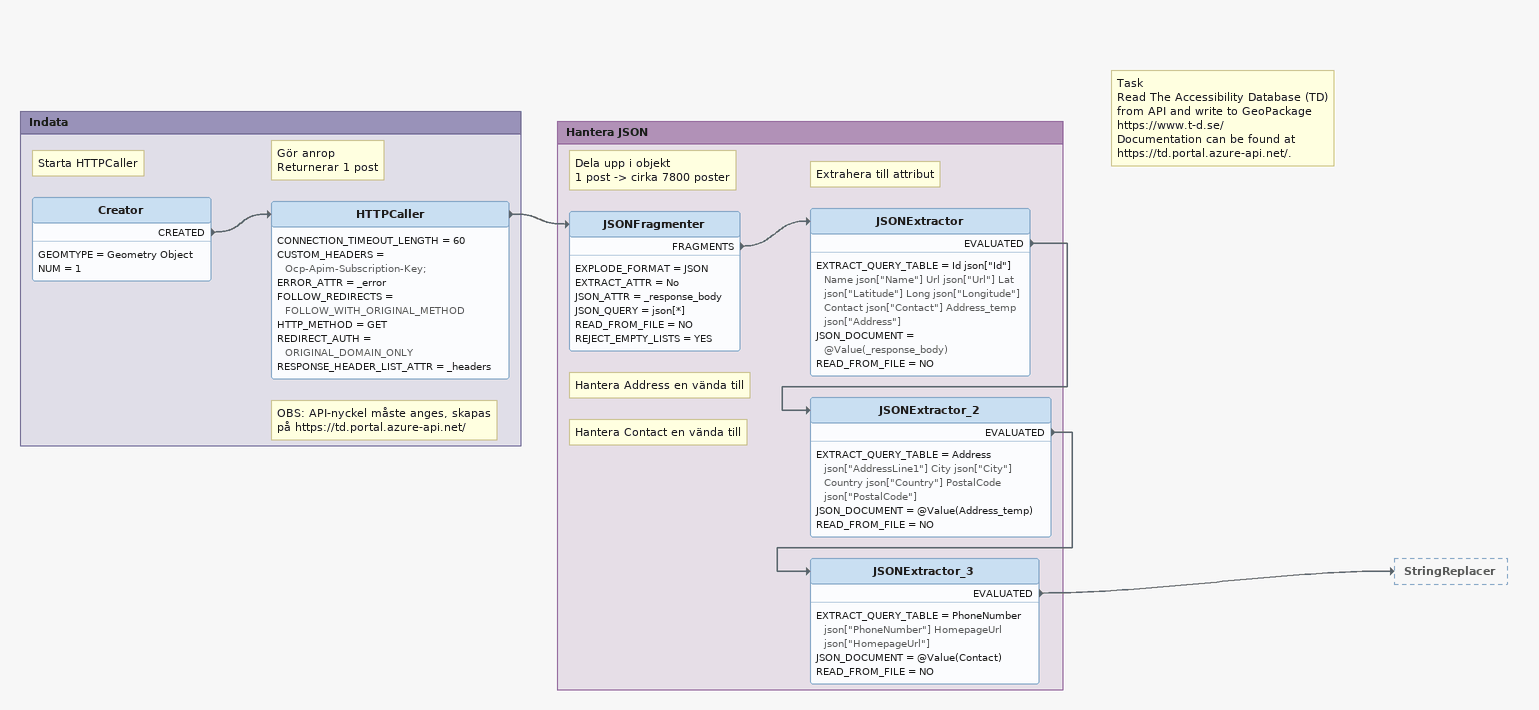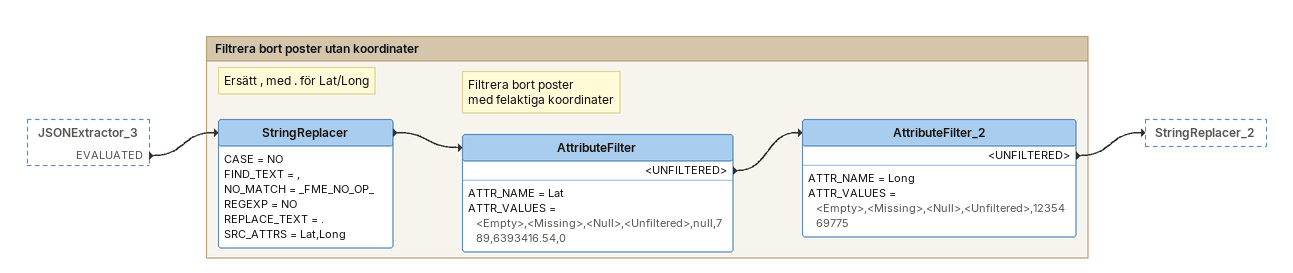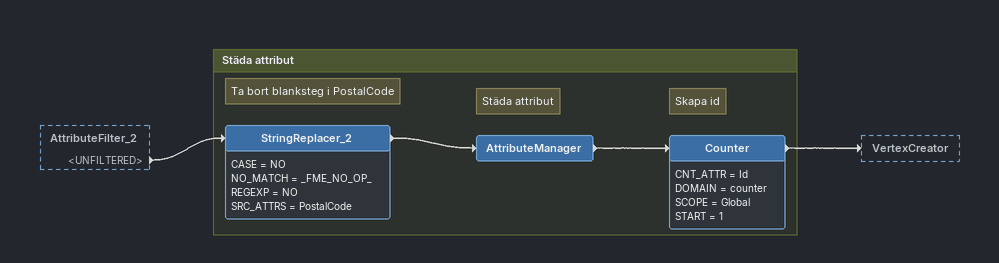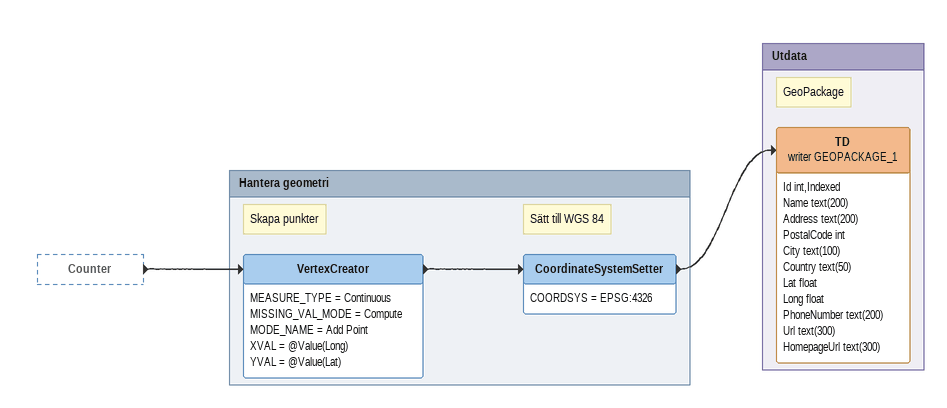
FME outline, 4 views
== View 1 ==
Note: Task / Read The Accessibility Database (TD) from API and write to GeoPackage / https://www.t-d.se/ / Documentation can be found at https://td.portal.azure-api.net/.

Bookmark: Indata
Note: Starta HTTPCaller
Creator
    GEOMTYPE = Geometry Object
    NUM = 1
    CREATED -> HTTPCaller
Note: Gör anrop / Returnerar 1 post
Note: OBS: API-nyckel måste anges, skapas på https://td.portal.azure-api.net/
HTTPCaller
    CONNECTION_TIMEOUT_LENGTH = 60
    CUSTOM_HEADERS = Ocp-Apim-Subscription-Key;
    ERROR_ATTR = _error
    FOLLOW_REDIRECTS = FOLLOW_WITH_ORIGINAL_METHOD
    HTTP_METHOD = GET
    REDIRECT_AUTH = ORIGINAL_DOMAIN_ONLY
    RESPONSE_HEADER_LIST_ATTR = _headers
    -> JSONFragmenter

Bookmark: Hantera JSON
Note: Dela upp i objekt / 1 post -> cirka 7800 poster
JSONFragmenter
    EXPLODE_FORMAT = JSON
    EXTRACT_ATTR = No
    JSON_ATTR = _response_body
    JSON_QUERY = json[*]
    READ_FROM_FILE = NO
    REJECT_EMPTY_LISTS = YES
    FRAGMENTS -> JSONExtractor
Note: Extrahera till attribut
JSONExtractor
    EXTRACT_QUERY_TABLE = Id json["Id"] Name json["Name"] Url json["Url"] Lat json["Latitude"] Long json["Longitude"] Contact json["Contact"] Address_temp json["Address"]
    JSON_DOCUMENT = @Value(_response_body)
    READ_FROM_FILE = NO
    EVALUATED -> JSONExtractor_2
Note: Hantera Address en vända till
JSONExtractor_2
    EXTRACT_QUERY_TABLE = Address json["AddressLine1"] City json["City"] Country json["Country"] PostalCode json["PostalCode"]
    JSON_DOCUMENT = @Value(Address_temp)
    READ_FROM_FILE = NO
    EVALUATED -> JSONExtractor_3
Note: Hantera Contact en vända till
JSONExtractor_3
    EXTRACT_QUERY_TABLE = PhoneNumber json["PhoneNumber"] HomepageUrl json["HomepageUrl"]
    JSON_DOCUMENT = @Value(Contact)
    READ_FROM_FILE = NO
    EVALUATED -> StringReplacer

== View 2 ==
JSONExtractor_3 [outside]
    EVALUATED -> StringReplacer

Bookmark: Filtrera bort poster utan koordinater
Note: Ersätt , med . för Lat/Long
StringReplacer
    CASE = NO
    FIND_TEXT = ,
    NO_MATCH = _FME_NO_OP_
    REGEXP = NO
    REPLACE_TEXT = .
    SRC_ATTRS = Lat,Long
    -> AttributeFilter
Note: Filtrera bort poster / med felaktiga koordinater
AttributeFilter
    ATTR_NAME = Lat
    ATTR_VALUES = <Empty>,<Missing>,<Null>,<Unfiltered>,null,789,6393416.54,0
    <UNFILTERED> -> AttributeFilter_2
AttributeFilter_2
    ATTR_NAME = Long
    ATTR_VALUES = <Empty>,<Missing>,<Null>,<Unfiltered>,1235469775
    <UNFILTERED> -> StringReplacer_2

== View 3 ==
AttributeFilter_2 [outside]
    <UNFILTERED> -> StringReplacer_2

Bookmark: Städa attribut
Note: Ta bort blanksteg i PostalCode
StringReplacer_2
    CASE = NO
    NO_MATCH = _FME_NO_OP_
    REGEXP = NO
    SRC_ATTRS = PostalCode
    -> AttributeManager
Note: Städa attribut
AttributeManager
    -> Counter
Note: Skapa id
Counter
    CNT_ATTR = Id
    DOMAIN = counter
    SCOPE = Global
    START = 1
    -> VertexCreator

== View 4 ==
Counter [outside]
    -> VertexCreator

Bookmark: Hantera geometri
Note: Skapa punkter
VertexCreator
    MEASURE_TYPE = Continuous
    MISSING_VAL_MODE = Compute
    MODE_NAME = Add Point
    XVAL = @Value(Long)
    YVAL = @Value(Lat)
    -> CoordinateSystemSetter
Note: Sätt till WGS 84
CoordinateSystemSetter
    COORDSYS = EPSG:4326
    -> TD (writer GEOPACKAGE_1)

Bookmark: Utdata
Note: GeoPackage
TD (writer GEOPACKAGE_1)
    attributes: Id int,Indexed, Name text(200), Address text(200), PostalCode int, City text(100), Country text(50), Lat float, Long float, PhoneNumber text(200), Url text(300), HomepageUrl text(300)
